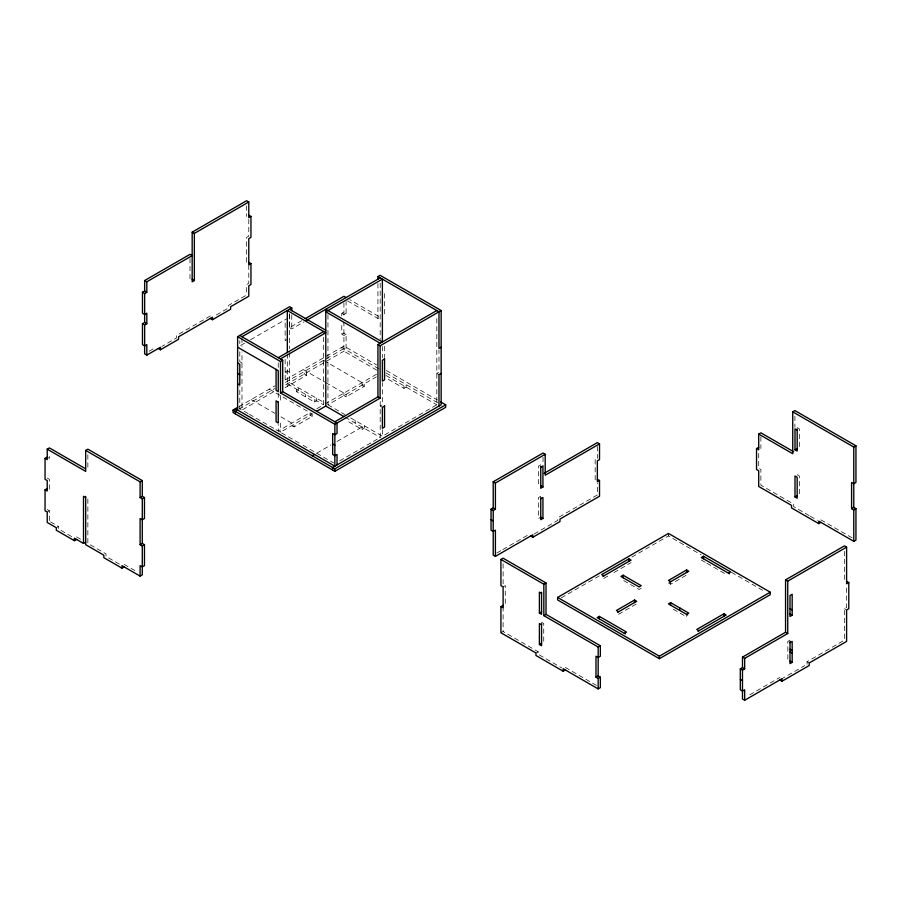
<?xml version="1.0" encoding="UTF-8"?>
<svg xmlns="http://www.w3.org/2000/svg" width="901" height="901" viewBox="0 0 901 901"><rect width="100%" height="100%" fill="white"/><g stroke="black" fill="none" stroke-linecap="round" stroke-linejoin="round"><path stroke-width="0.68" stroke-dasharray="4.5 3.38" d="M149.183 351.232L155.986 347.313M210.316 315.947L176.393 335.532L176.393 338.044L161.876 346.423M245.387 295.697L228.46 305.473L228.46 307.984L213.942 316.364M244.565 343.191L239.79 345.95L239.79 340.713M250.534 339.745L287.318 318.504M289.593 313.706L289.593 327.671L301.666 320.7M289.593 327.671L291.766 328.933L303.896 321.927M287.318 339.452L285.144 340.713L285.144 319.765M341.749 315.891L341.749 313.266L343.923 312.016L346.097 313.266L346.097 301.486M346.097 313.266L343.923 314.528L341.749 313.266M376.753 370.142L343.923 351.187L343.923 322.49L341.749 323.741L341.749 334.215L343.923 332.965L346.097 334.215L346.097 349.926L285.043 385.178M346.097 334.215L343.923 335.476L341.749 334.215M347.561 300.923L377.936 318.458L380.109 317.197L349.746 299.661M47.224 512.005L49.409 510.754L49.409 521.229M238.99 406.633L274.94 385.876M285.268 379.918L343.923 346.052L376.629 364.939M239.002 409.144L274.918 388.511M343.923 348.563L285.144 382.61L285.144 358.17M273.713 391.721L241.975 410.045L241.975 351.886M285.043 387.689L306.554 375.278L306.554 372.755L304.38 371.505L304.38 374.016L306.554 375.278M56.301 527.716L58.475 526.466L58.475 528.977L72.992 537.356M296.395 391.608L298.569 390.358L298.569 387.847L296.395 389.097L296.395 391.608L314.539 402.083L316.713 400.832L316.713 398.321L314.539 399.571L314.539 402.083M316.803 408.739L323.605 404.808L323.605 332.874M376.573 374.23L325.779 403.558L289.503 382.61M275.954 429.664L280.425 432.255L312.174 413.919L312.174 416.431L294.03 426.905L291.856 425.655L291.856 423.143M327.953 314.731L327.953 404.808L376.336 376.877M343.923 393.084L343.923 395.595L346.097 396.845L364.241 386.371L364.241 383.86L321.342 359.094M403.963 388.365L406.148 387.115L406.148 384.592L403.963 385.853L403.963 388.365L385.977 377.981M316.713 453.203L331.027 444.925M336.997 441.479L364.241 425.756L364.241 428.268L362.067 429.529L346.344 420.452M339.677 460.884L372.226 442.098M373.363 441.434L380.199 437.492L380.199 399.177M350.635 417.906L382.384 436.23L436.805 404.808L436.805 315.981M540.746 464.826L538.573 466.076L538.573 487.024M540.746 496.248L538.573 497.498L538.573 518.447L540.746 517.197M496.834 553.023L501.666 550.229M502.871 549.542L529.383 534.225M534.147 533.989L557.809 520.339L557.809 517.816L597.352 494.987L597.352 483.206M503.107 586.889L505.281 585.639L505.281 606.587M500.933 632.772L503.107 631.511L538.122 651.727L538.122 654.239M561.278 597.825L600.257 575.322M631.928 557.032L668.463 535.937L701.181 554.825M603.884 578.352L608.445 575.728M614.043 572.495L631.094 562.652M641.253 588.207L639.079 589.457L620.935 578.983M535.949 652.977L538.122 651.727M618.57 614.279L636.714 603.805M668.463 582.97L670.637 584.22L688.781 573.746M790.008 640.149L787.834 641.411L787.834 662.359M807.059 664.24L807.059 661.728L844.428 640.149L844.428 608.727L846.602 607.477L846.602 585.211M749.711 694.84L779.849 677.439M781.032 679.264L804.694 665.602M797.171 427.592L799.345 428.842L799.345 449.79M797.171 474.726L799.345 475.976L799.345 496.924M820.935 519.866L852.323 537.987M809.109 515.541L793.725 506.666L793.725 504.155L760.894 485.2L760.894 469.489L758.71 468.227L758.71 451.21M810.292 516.228L817.387 520.327M438.978 374.647L436.805 373.386L438.978 372.136L438.978 349.87M844.428 608.727L846.602 609.988M386.326 370.536L437.21 399.909M378.938 368.881L341.659 347.358L341.659 349.881M386.033 372.98L439.947 404.11M731.466 572.315L765.388 591.901M385.977 375.469L436.805 404.808M701.293 560.028L705.798 562.629M706.925 563.271L727.31 575.041M364.241 386.371L362.067 385.121L362.067 382.61M382.384 407.32L380.199 406.069L382.384 404.808L382.384 382.756M303.198 369.568L324.574 381.911M325.779 382.61L346.097 394.334L346.097 396.845M807.059 661.728L809.233 662.978M327.953 404.808L344.892 414.584M287.318 383.86L323.605 404.808M345.128 417.242L380.199 437.492M673.306 609.222L686.607 616.903L686.607 614.381M241.975 362.912L239.79 361.661L239.79 349.87M269.275 389.153L312.174 413.919M312.174 416.431L310 415.181L310 412.669L278.251 430.993L278.251 424.45M251.131 399.627L274.929 413.368M280.977 416.859L294.03 424.394L294.03 426.905M248.045 413.559L239.79 408.795L239.79 386.743M249.262 414.257L274.805 429M281.63 432.942L302.015 444.711M303.141 445.364L333.64 462.968M541.569 622.298L543.742 623.548L543.742 644.497M565.332 667.438L596.721 685.56M539.305 654.926L561.785 667.9M47.224 457.122L49.409 458.384L49.409 453.147M47.224 478.071L49.409 479.332L49.409 489.806M47.224 509.493L49.409 510.754M50.535 521.882L58.475 526.466M76.619 536.928L82.284 540.206M124.147 564.375L137.448 572.056M119.304 564.094L106.003 556.413L106.003 553.901L87.859 543.427L87.859 496.293M844.428 551.322L844.428 582.542M794.907 416.149L794.907 427.322M760.894 436.748L760.894 448.54M670.637 581.708L670.637 584.22M668.463 533.426L668.463 535.937M597.352 446.547L597.352 458.327M595.178 459.589L595.178 480.537M543.021 457.224L543.021 465.603M503.107 563.711L503.107 584.377M503.107 606.7L503.107 631.511M384.558 293.58L384.558 314.528M384.558 346.299L384.558 357.472M382.384 346.435L382.384 357.607M382.384 429.687L382.384 436.23M380.199 283.105L380.199 339.328M377.936 283.545L377.936 318.458M362.067 427.018L362.067 429.529M355.174 420.519L355.174 423.031M343.923 302.747L343.923 317.321M305.462 394.334L305.462 396.845M291.766 314.967L291.766 328.933M289.503 314.528L289.503 348.563M289.503 352.584L289.503 385.121M287.318 353.834L287.318 386.371M280.425 395.595L280.425 400.832M280.425 423.087L280.425 432.255M278.251 362.912L278.251 368.149M278.251 393.027L278.251 399.571M248.777 219.371L248.777 236.13L246.592 237.391L246.592 263.576M248.777 265.108L248.777 283.263L246.592 284.525L246.592 294.999M246.592 205.969L246.592 216.443M241.975 338.112L241.975 346.378M189.998 258.486L189.998 280.538M87.859 454.746L87.859 470.108M287.318 370.874L285.144 372.136L287.318 373.386L289.503 372.136L287.318 370.874"/><path stroke-width="1.35" d="M248.777 201.993L194.346 233.404L194.346 280.538L192.172 281.799L192.172 232.154L246.592 200.732L248.777 201.993L248.777 217.693L250.951 216.443L250.951 237.391L248.777 238.641L248.777 264.826L250.951 263.576L250.951 284.525L248.777 285.775L248.777 296.249L230.633 306.723L230.633 309.234L212.49 319.709L210.316 318.458M144.644 280.538L189.998 254.352L192.172 255.614L146.818 281.799L144.644 280.538L144.644 291.012L142.471 292.273L142.471 313.221L144.644 314.472L146.818 313.221L146.818 323.696L144.644 324.946L142.471 323.696L142.471 344.644L144.644 345.894L146.818 344.644L146.818 355.118L144.644 353.856L144.644 324.946M142.471 292.273L144.644 293.523L146.818 292.273L146.818 281.799M142.471 323.696L144.644 322.434L146.818 323.696M146.818 355.118L160.423 347.257L160.423 349.768L158.249 348.518M160.423 349.768L178.567 339.294L178.567 336.783L212.49 317.197L212.49 319.709M235.352 413.874L235.352 411.352L237.616 410.045L237.616 336.726L289.593 306.723L291.766 307.984L291.766 310.777M76.619 539.451L74.434 540.701L56.301 530.227L56.301 527.716L47.224 522.479L47.224 512.005L45.05 510.754L45.05 489.806L47.224 491.056L47.224 480.582L45.05 479.332L45.05 458.384L47.224 459.634L47.224 449.16L49.409 447.91L85.46 468.723M241.975 336.726L291.766 307.984M45.05 458.384L47.224 457.122M377.936 279.355L377.936 276.562L380.109 275.301L441.152 310.541L441.152 404.808L332.582 467.495L332.582 470.007M305.281 318.605L343.923 296.305L346.097 297.555M306.317 320.519L380.199 277.868M85.685 450.421L87.859 449.16L142.29 480.582L142.29 496.293L140.106 497.555L140.106 481.844L85.685 450.421L85.685 471.369L47.224 449.16M45.05 489.806L47.224 488.545M278.251 357.674L323.605 331.489M280.425 358.936L325.779 332.751L287.318 310.541L287.318 352.437M237.616 336.726L280.515 361.504L282.7 360.242L282.7 391.665L337.03 423.031L337.03 433.505L334.857 434.766L332.672 433.505L332.672 454.453L334.857 455.715L337.03 454.453L337.03 464.927M440.848 402.015L445.691 404.808L445.691 407.32L334.857 471.313L233.077 412.557L233.077 410.045L237.774 407.331M280.515 361.504L280.515 392.926L282.7 391.665M140.106 481.844L142.29 480.582M334.857 421.781L377.936 396.902L377.936 344.531L436.805 310.541M377.936 344.531L380.109 345.793L441.152 310.541M140.106 497.555L142.29 498.805L144.464 497.555L144.464 518.503L142.29 519.753L140.106 518.503L140.106 544.688L142.29 545.938L144.464 544.688L144.464 565.637L142.29 566.887L140.106 565.637L140.106 576.111L142.29 574.849L142.29 545.938M74.434 540.701L74.434 538.19L83.511 543.427L85.685 542.165M316.713 411.306L325.779 406.069L343.923 416.544M441.152 347.2L438.978 348.462L438.978 311.802L377.936 276.562M280.515 392.926L334.857 424.292L380.109 398.163L380.109 345.793M140.106 544.688L142.29 543.427L144.464 544.688M441.152 373.386L438.978 374.647L438.978 406.069M312.264 455.76L314.539 454.453M85.685 496.428L85.685 544.688L103.829 555.162L103.829 557.674L121.973 568.148L124.147 566.887M233.077 410.045L334.857 468.802L445.691 404.808M545.195 454.295L495.404 483.049L495.404 509.234L493.219 510.484L493.219 555.106L495.404 556.367L495.404 530.182L493.219 531.432L491.045 530.182L491.045 509.234L493.219 507.973L493.219 481.787L543.021 453.034L545.195 454.295L545.195 475.244L599.525 443.878L599.525 459.589L597.352 460.839L597.352 481.787L599.525 480.537L599.525 496.248L559.983 519.077L559.983 521.589L532.773 537.3L530.588 536.039M540.746 467.337L542.931 466.076L542.931 487.024L540.746 488.286L540.746 466.222M544.227 473.295L597.352 442.616L599.525 443.878M540.746 498.76L542.931 497.498L542.931 518.447L540.746 519.708L540.746 497.645M495.404 556.367L532.773 534.789L532.773 537.3M563.159 671.2L535.949 655.5L535.949 652.977L500.933 632.772L500.933 606.587L503.107 607.837L503.107 586.889L500.933 585.639L500.933 559.453L503.107 558.192L546.017 582.97L546.017 614.381L600.348 645.758L600.348 656.232L598.163 657.482L595.989 656.232L595.989 677.18L598.163 678.43L600.348 677.18L600.348 687.643L598.163 688.905L563.159 668.688L563.159 671.2L565.332 669.95M818.761 523.627L791.551 507.927L791.551 505.405L758.71 486.45L758.71 470.739L756.536 469.489L756.536 448.54L758.71 449.79L758.71 434.079L792.734 453.721L792.734 411.825L794.907 410.574L855.95 445.815L855.95 482.474L853.776 483.724L851.591 482.474L851.591 508.66L853.776 509.91L855.95 508.66L855.95 540.071L853.776 541.332L818.761 521.116L818.761 523.627L820.935 522.377M758.71 434.079L760.894 432.829L793.691 451.761M756.536 448.54L758.71 447.279M500.933 606.587L503.107 605.326M500.933 559.453L543.832 584.22L546.017 582.97M797.171 430.104L794.997 428.842L794.997 449.79L797.171 448.54M557.618 597.419L668.463 533.426L770.231 592.182L770.231 594.694L659.397 658.687L557.618 599.931L557.618 597.419L659.397 656.176L770.231 592.182M602.893 576.415L631.094 560.129L628.921 558.879L601.71 574.59L603.884 575.84M541.569 593.387L539.395 592.126L539.395 613.074L541.569 611.824M543.832 584.22L543.832 615.642L546.017 614.381M623.109 575.21L620.935 576.471L639.079 586.945L641.253 585.684L623.109 575.21L623.109 577.732M792.734 411.825L853.776 447.065L855.95 445.815M541.569 624.81L539.395 623.548L539.395 644.497L541.569 643.235M794.997 496.924L797.171 498.185L797.171 477.237L794.997 475.976L794.997 496.924L797.171 495.663M624.382 633.347L626.555 632.085L599.345 616.374L597.172 617.635L625.373 633.921M728.515 573.227L730.688 571.966L703.478 556.255L701.293 557.516L729.506 573.802M617.613 612.331L636.714 601.294L634.541 600.032L616.397 610.506L618.57 611.768M669.668 582.271L688.781 571.234L686.607 569.973L668.463 580.447L670.637 581.708M686.607 614.381L688.781 613.13L670.637 602.656L668.463 603.918L687.643 614.989M543.832 615.642L598.163 647.008L600.348 645.758M851.591 508.66L853.776 507.398L855.95 508.66M595.989 677.18L598.163 675.919L600.348 677.18M697.948 631.297L726.15 615.011L723.976 613.761L696.766 629.472L698.939 630.723M740.307 668.846L742.48 670.107L742.48 699.007L744.654 700.268L744.654 689.794L742.48 691.056L740.307 689.794L740.307 668.846L742.48 667.596L742.48 657.122L785.559 632.243L785.559 579.872L844.428 545.882L846.602 547.144L846.602 583.803L848.787 582.542L848.787 608.727L846.602 609.988L846.602 641.411L809.233 662.978L809.233 665.501L782.023 681.212L779.849 679.951M785.559 579.872L787.744 581.134L846.602 547.144M792.182 615.225L790.008 616.475L790.008 595.527L792.182 594.277L792.182 615.225L790.008 613.964M742.48 657.122L744.654 658.372L787.744 633.504L787.744 581.134M742.48 670.107L744.654 668.846L744.654 658.372M790.008 642.661L792.182 641.411L792.182 662.359L790.008 663.609L790.008 641.456M744.654 700.268L782.023 678.69L782.023 681.212M794.997 449.79L797.171 451.052L797.171 428.989M248.777 215.181L250.951 216.443M846.602 581.291L848.787 582.542M248.777 262.315L250.951 263.576M192.172 232.154L194.346 233.404M380.199 343.225L325.779 311.802L382.384 279.13L382.384 341.963L325.779 309.291L325.779 406.069M597.352 479.276L599.525 480.537M289.503 309.291L325.779 330.239M790.008 608.727L792.182 609.988M192.172 279.287L194.346 280.538M540.746 485.774L542.931 487.024M377.936 396.902L380.109 398.163M785.559 632.243L787.744 633.504M790.008 649.261L792.182 650.522M790.008 651.885L792.182 653.135M239.79 335.476L282.7 360.242M493.219 481.787L495.404 483.049M540.746 517.197L542.931 518.447M790.008 661.097L792.182 662.359M144.644 291.012L146.818 292.273M237.616 347.2L278.251 370.66L278.251 391.608L276.078 390.358L276.078 369.41M493.219 507.973L495.404 509.234M237.616 362.912L239.79 364.173L239.79 385.121L237.616 383.86M491.045 509.234L493.219 510.484M237.616 373.386L239.79 374.647M491.045 519.708L493.219 520.958M742.48 667.596L744.654 668.846M332.672 443.979L334.857 445.24M740.307 679.32L742.48 680.582M235.352 408.739L334.857 466.189L334.857 424.292M539.395 613.074L541.569 614.336L541.569 592.272M539.395 644.497L541.569 645.758L541.569 623.695M142.29 496.293L144.464 497.555M85.685 497.555L83.511 496.293L83.511 543.427M140.106 576.111L121.973 565.637L121.973 568.148M853.776 447.065L853.776 507.398M853.776 509.91L853.776 541.332M723.976 613.761L723.976 616.273M703.478 556.255L703.478 558.766M686.607 569.973L686.607 572.495M679.714 607.893L679.714 610.405M670.637 602.656L670.637 605.168M659.397 656.176L659.397 658.687M634.541 600.032L634.541 602.555M628.921 558.879L628.921 561.391M599.345 616.374L599.345 618.886M598.163 647.008L598.163 675.919M598.163 678.43L598.163 688.905M334.857 468.802L334.857 471.313M144.644 293.523L144.644 322.434M142.29 498.805L142.29 519.753M142.29 520.001L142.29 543.427M384.558 358.936L382.384 360.186L382.384 381.134L384.558 379.884L384.558 358.936M384.558 406.069L382.384 407.32L382.384 428.268L384.558 427.018L384.558 406.069M278.251 402.083L276.078 400.832L276.078 421.781L278.251 423.031L278.251 402.083"/></g></svg>
